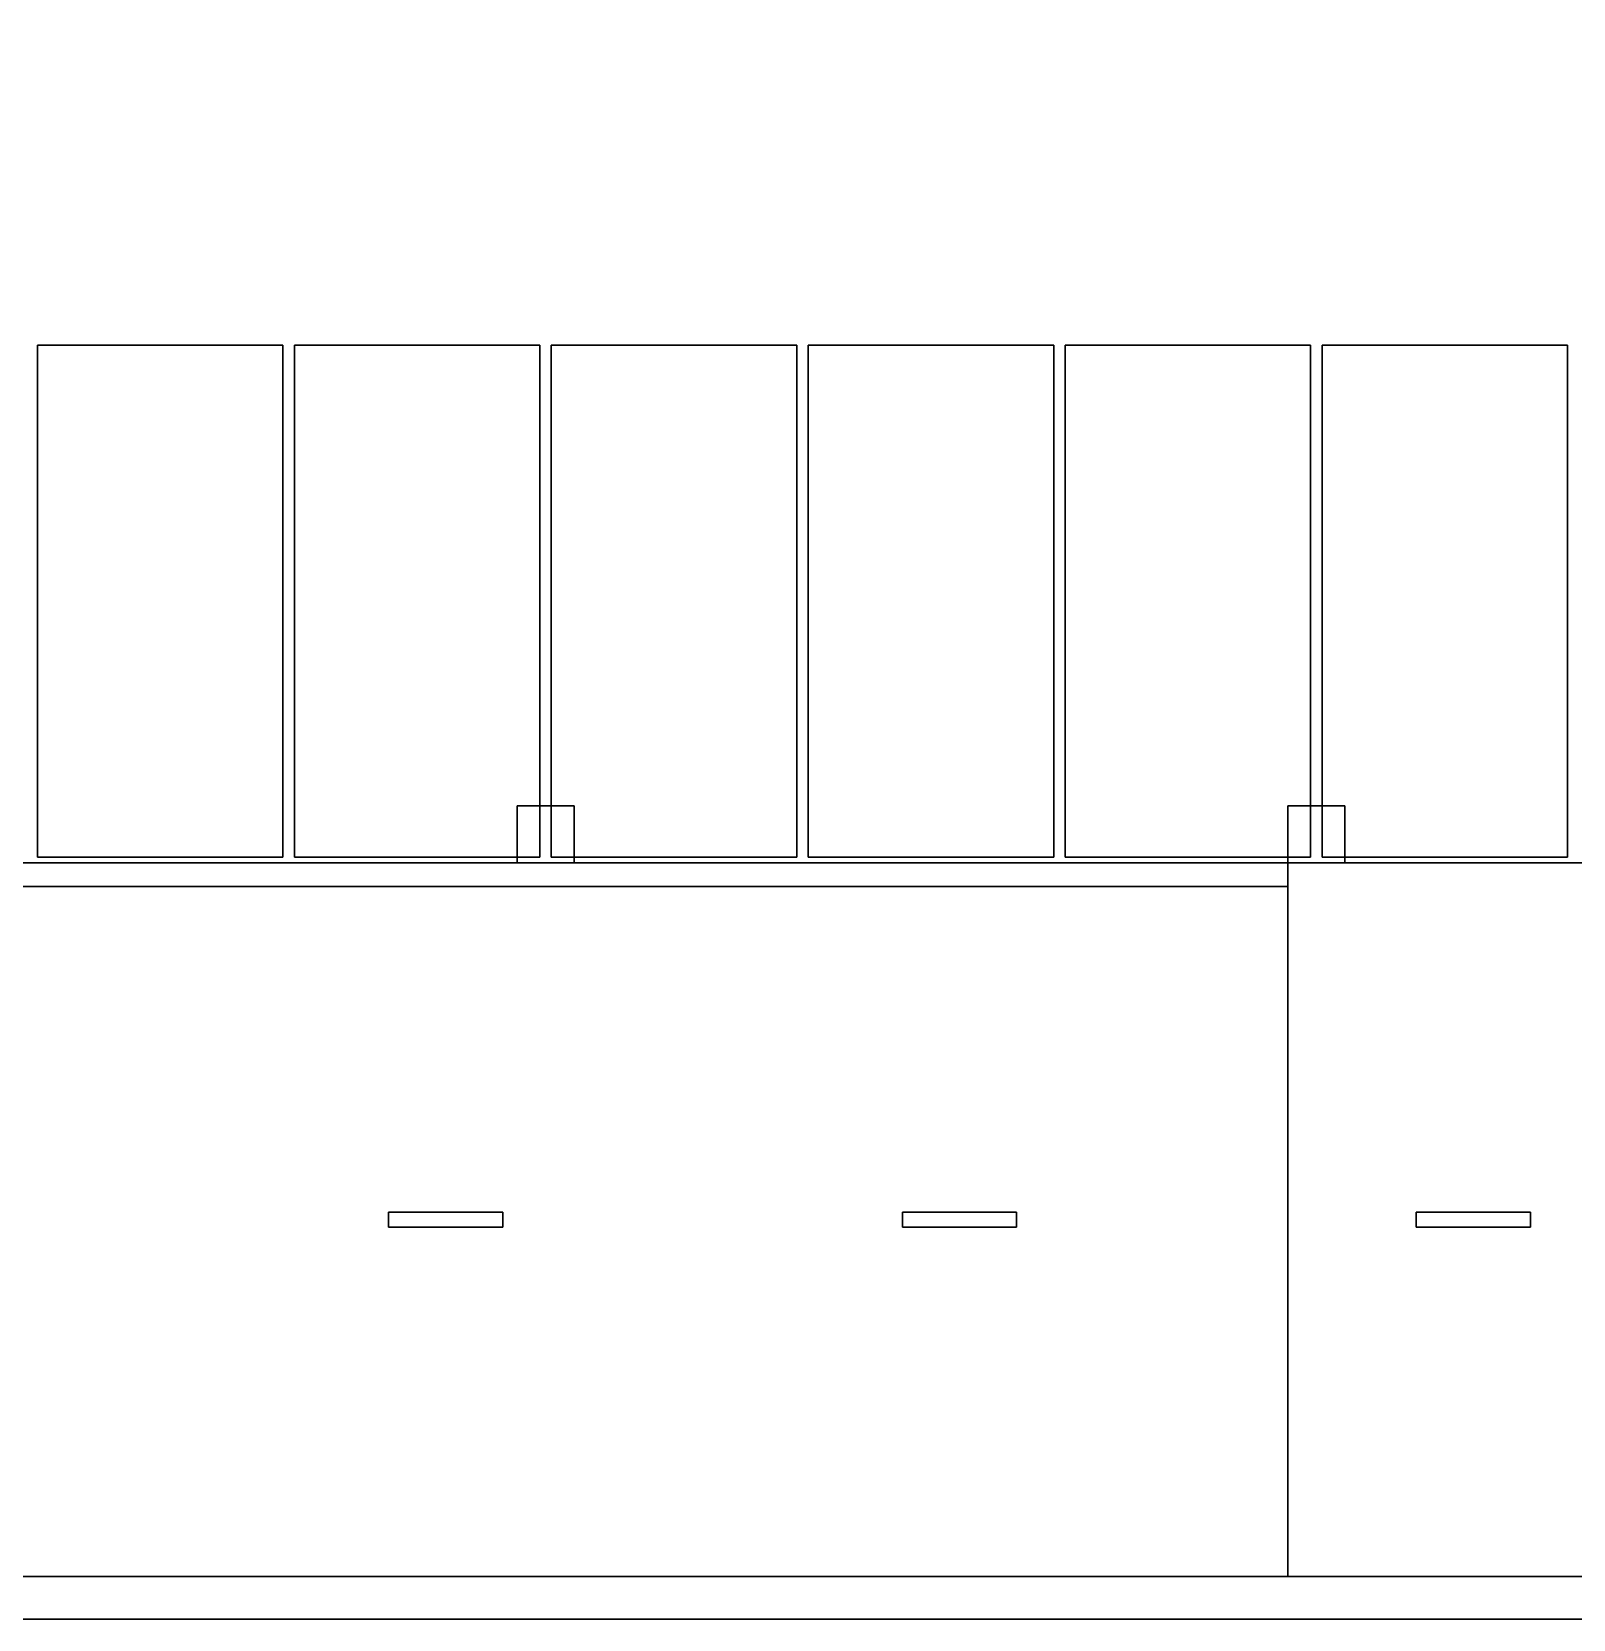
# Model space of a CAD drawing. Header units: metres. Extents: x 0 to 120, y -8 to 55.
# Drawn here: x 18.3 to 34.5, y -7.95 to 8.74 of the extents above; entities that cross this region are included whole.
import ezdxf

# ---------------------------------------------------------------- set-up
doc = ezdxf.new("R2010")
doc.units = ezdxf.units.M

msp = doc.modelspace()

# ---------------------------------------------------------------- linework, layer by layer
at = {"layer": 'COLUMN', "color": 7}
for points in [[(23.4, 0, -3.4), (23.4, 0.6, -3.4), (24, 0.6, -3.4), (24, 0, -3.4)], [(23.4, 0, -0.3), (24, 0, -0.3), (24, 0.6, -0.3), (23.4, 0.6, -0.3)], [(24, 0.6, -3.4), (23.4, 0.6, -3.4), (23.4, 0.6, -0.3), (24, 0.6, -0.3)], [(23.4, 0.6, -3.4), (23.4, 0, -3.4), (23.4, 0, -0.3), (23.4, 0.6, -0.3)], [(23.4, 0, -6.8), (23.4, 0.6, -6.8), (24, 0.6, -6.8), (24, 0, -6.8)], [(23.4, 0, -3.7), (24, 0, -3.7), (24, 0.6, -3.7), (23.4, 0.6, -3.7)], [(24, 0.6, -6.8), (23.4, 0.6, -6.8), (23.4, 0.6, -3.7), (24, 0.6, -3.7)], [(23.4, 0.6, -6.8), (23.4, 0, -6.8), (23.4, 0, -3.7), (23.4, 0.6, -3.7)], [(23.4, 0, -10.2), (23.4, 0.6, -10.2), (24, 0.6, -10.2), (24, 0, -10.2)], [(23.4, 0, -7.1), (24, 0, -7.1), (24, 0.6, -7.1), (23.4, 0.6, -7.1)], [(24, 0.6, -10.2), (23.4, 0.6, -10.2), (23.4, 0.6, -7.1), (24, 0.6, -7.1)], [(23.4, 0.6, -10.2), (23.4, 0, -10.2), (23.4, 0, -7.1), (23.4, 0.6, -7.1)], [(24, 0, -3.4), (24, 0.6, -3.4), (24, 0.6, -0.3), (24, 0, -0.3)], [(24, 0, -6.8), (24, 0.6, -6.8), (24, 0.6, -3.7), (24, 0, -3.7)], [(24, 0, -10.2), (24, 0.6, -10.2), (24, 0.6, -7.1), (24, 0, -7.1)], [(31.5, 0, -3.4), (31.5, 0.6, -3.4), (32.1, 0.6, -3.4), (32.1, 0, -3.4)], [(31.5, 0, -0.3), (32.1, 0, -0.3), (32.1, 0.6, -0.3), (31.5, 0.6, -0.3)], [(32.1, 0.6, -3.4), (31.5, 0.6, -3.4), (31.5, 0.6, -0.3), (32.1, 0.6, -0.3)], [(31.5, 0.6, -3.4), (31.5, 0, -3.4), (31.5, 0, -0.3), (31.5, 0.6, -0.3)], [(31.5, 0, -6.8), (31.5, 0.6, -6.8), (32.1, 0.6, -6.8), (32.1, 0, -6.8)], [(31.5, 0, -3.7), (32.1, 0, -3.7), (32.1, 0.6, -3.7), (31.5, 0.6, -3.7)], [(32.1, 0.6, -6.8), (31.5, 0.6, -6.8), (31.5, 0.6, -3.7), (32.1, 0.6, -3.7)], [(31.5, 0.6, -6.8), (31.5, 0, -6.8), (31.5, 0, -3.7), (31.5, 0.6, -3.7)], [(31.5, 0, -10.2), (31.5, 0.6, -10.2), (32.1, 0.6, -10.2), (32.1, 0, -10.2)], [(31.5, 0, -7.1), (32.1, 0, -7.1), (32.1, 0.6, -7.1), (31.5, 0.6, -7.1)], [(32.1, 0.6, -10.2), (31.5, 0.6, -10.2), (31.5, 0.6, -7.1), (32.1, 0.6, -7.1)], [(31.5, 0.6, -10.2), (31.5, 0, -10.2), (31.5, 0, -7.1), (31.5, 0.6, -7.1)], [(32.1, 0, -3.4), (32.1, 0.6, -3.4), (32.1, 0.6, -0.3), (32.1, 0, -0.3)], [(32.1, 0, -6.8), (32.1, 0.6, -6.8), (32.1, 0.6, -3.7), (32.1, 0, -3.7)], [(32.1, 0, -10.2), (32.1, 0.6, -10.2), (32.1, 0.6, -7.1), (32.1, 0, -7.1)], [(23.4, 0, -3.4), (24, 0, -3.4), (24, 0, -0.3), (23.4, 0, -0.3)], [(23.4, 0, -6.8), (24, 0, -6.8), (24, 0, -3.7), (23.4, 0, -3.7)], [(23.4, 0, -10.2), (24, 0, -10.2), (24, 0, -7.1), (23.4, 0, -7.1)], [(31.5, 0, -3.4), (32.1, 0, -3.4), (32.1, 0, -0.3), (31.5, 0, -0.3)], [(31.5, 0, -6.8), (32.1, 0, -6.8), (32.1, 0, -3.7), (31.5, 0, -3.7)], [(31.5, 0, -10.2), (32.1, 0, -10.2), (32.1, 0, -7.1), (31.5, 0, -7.1)]]:
    msp.add_3dface(points, dxfattribs=at)
at = {"layer": 'GUARD', "color": 9}
for points in [[(7.5, -0.25), (7.5, 0), (31.5, 0), (31.5, -0.25)], [(7.5, -0.25, 1.1), (31.5, -0.25, 1.1), (31.5, 0, 1.1), (7.5, 0, 1.1)], [(31.5, 0), (7.5, 0), (7.5, 0, 1.1), (31.5, 0, 1.1)], [(7.5, -0.25, -6.8), (7.5, 0, -6.8), (31.5, 0, -6.8), (31.5, -0.25, -6.8)], [(7.5, -0.25, -5.7), (31.5, -0.25, -5.7), (31.5, 0, -5.7), (7.5, 0, -5.7)], [(31.5, 0, -6.8), (7.5, 0, -6.8), (7.5, 0, -5.7), (31.5, 0, -5.7)], [(31.5, -0.25), (31.5, 0), (31.5, 0, 1.1), (31.5, -0.25, 1.1)], [(31.5, -0.25, -6.8), (31.5, 0, -6.8), (31.5, 0, -5.7), (31.5, -0.25, -5.7)], [(7.5, -0.25), (31.5, -0.25), (31.5, -0.25, 1.1), (7.5, -0.25, 1.1)], [(7.5, -0.25, -6.8), (31.5, -0.25, -6.8), (31.5, -0.25, -5.7), (7.5, -0.25, -5.7)]]:
    msp.add_3dface(points, dxfattribs=at)
at = {"layer": 'LIGHT', "color": 2}
for points in [[(22.05, -3.83, -0.4), (22.05, -3.67, -0.4), (23.25, -3.67, -0.4), (23.25, -3.83, -0.4)], [(22.05, -3.83, -0.3), (23.25, -3.83, -0.3), (23.25, -3.67, -0.3), (22.05, -3.67, -0.3)], [(23.25, -3.67, -0.4), (22.05, -3.67, -0.4), (22.05, -3.67, -0.3), (23.25, -3.67, -0.3)], [(22.05, -3.67, -0.4), (22.05, -3.83, -0.4), (22.05, -3.83, -0.3), (22.05, -3.67, -0.3)], [(22.05, -3.83, -3.8), (22.05, -3.67, -3.8), (23.25, -3.67, -3.8), (23.25, -3.83, -3.8)], [(22.05, -3.83, -3.7), (23.25, -3.83, -3.7), (23.25, -3.67, -3.7), (22.05, -3.67, -3.7)], [(23.25, -3.67, -3.8), (22.05, -3.67, -3.8), (22.05, -3.67, -3.7), (23.25, -3.67, -3.7)], [(22.05, -3.67, -3.8), (22.05, -3.83, -3.8), (22.05, -3.83, -3.7), (22.05, -3.67, -3.7)], [(22.05, -3.83, -7.2), (22.05, -3.67, -7.2), (23.25, -3.67, -7.2), (23.25, -3.83, -7.2)], [(22.05, -3.83, -7.1), (23.25, -3.83, -7.1), (23.25, -3.67, -7.1), (22.05, -3.67, -7.1)], [(23.25, -3.67, -7.2), (22.05, -3.67, -7.2), (22.05, -3.67, -7.1), (23.25, -3.67, -7.1)], [(22.05, -3.67, -7.2), (22.05, -3.83, -7.2), (22.05, -3.83, -7.1), (22.05, -3.67, -7.1)], [(23.25, -3.83, -0.4), (23.25, -3.67, -0.4), (23.25, -3.67, -0.3), (23.25, -3.83, -0.3)], [(23.25, -3.83, -3.8), (23.25, -3.67, -3.8), (23.25, -3.67, -3.7), (23.25, -3.83, -3.7)], [(23.25, -3.83, -7.2), (23.25, -3.67, -7.2), (23.25, -3.67, -7.1), (23.25, -3.83, -7.1)], [(27.45, -3.83, -0.4), (27.45, -3.67, -0.4), (28.65, -3.67, -0.4), (28.65, -3.83, -0.4)], [(27.45, -3.83, -0.3), (28.65, -3.83, -0.3), (28.65, -3.67, -0.3), (27.45, -3.67, -0.3)], [(28.65, -3.67, -0.4), (27.45, -3.67, -0.4), (27.45, -3.67, -0.3), (28.65, -3.67, -0.3)], [(27.45, -3.67, -0.4), (27.45, -3.83, -0.4), (27.45, -3.83, -0.3), (27.45, -3.67, -0.3)], [(27.45, -3.83, -3.8), (27.45, -3.67, -3.8), (28.65, -3.67, -3.8), (28.65, -3.83, -3.8)], [(27.45, -3.83, -3.7), (28.65, -3.83, -3.7), (28.65, -3.67, -3.7), (27.45, -3.67, -3.7)], [(28.65, -3.67, -3.8), (27.45, -3.67, -3.8), (27.45, -3.67, -3.7), (28.65, -3.67, -3.7)], [(27.45, -3.67, -3.8), (27.45, -3.83, -3.8), (27.45, -3.83, -3.7), (27.45, -3.67, -3.7)], [(27.45, -3.83, -7.2), (27.45, -3.67, -7.2), (28.65, -3.67, -7.2), (28.65, -3.83, -7.2)], [(27.45, -3.83, -7.1), (28.65, -3.83, -7.1), (28.65, -3.67, -7.1), (27.45, -3.67, -7.1)], [(28.65, -3.67, -7.2), (27.45, -3.67, -7.2), (27.45, -3.67, -7.1), (28.65, -3.67, -7.1)], [(27.45, -3.67, -7.2), (27.45, -3.83, -7.2), (27.45, -3.83, -7.1), (27.45, -3.67, -7.1)], [(28.65, -3.83, -0.4), (28.65, -3.67, -0.4), (28.65, -3.67, -0.3), (28.65, -3.83, -0.3)], [(28.65, -3.83, -3.8), (28.65, -3.67, -3.8), (28.65, -3.67, -3.7), (28.65, -3.83, -3.7)], [(28.65, -3.83, -7.2), (28.65, -3.67, -7.2), (28.65, -3.67, -7.1), (28.65, -3.83, -7.1)], [(32.85, -3.83, -0.4), (32.85, -3.67, -0.4), (34.05, -3.67, -0.4), (34.05, -3.83, -0.4)], [(32.85, -3.83, -0.3), (34.05, -3.83, -0.3), (34.05, -3.67, -0.3), (32.85, -3.67, -0.3)], [(34.05, -3.67, -0.4), (32.85, -3.67, -0.4), (32.85, -3.67, -0.3), (34.05, -3.67, -0.3)], [(32.85, -3.67, -0.4), (32.85, -3.83, -0.4), (32.85, -3.83, -0.3), (32.85, -3.67, -0.3)], [(32.85, -3.83, -3.8), (32.85, -3.67, -3.8), (34.05, -3.67, -3.8), (34.05, -3.83, -3.8)], [(32.85, -3.83, -3.7), (34.05, -3.83, -3.7), (34.05, -3.67, -3.7), (32.85, -3.67, -3.7)], [(34.05, -3.67, -3.8), (32.85, -3.67, -3.8), (32.85, -3.67, -3.7), (34.05, -3.67, -3.7)], [(32.85, -3.67, -3.8), (32.85, -3.83, -3.8), (32.85, -3.83, -3.7), (32.85, -3.67, -3.7)], [(32.85, -3.83, -7.2), (32.85, -3.67, -7.2), (34.05, -3.67, -7.2), (34.05, -3.83, -7.2)], [(32.85, -3.83, -7.1), (34.05, -3.83, -7.1), (34.05, -3.67, -7.1), (32.85, -3.67, -7.1)], [(34.05, -3.67, -7.2), (32.85, -3.67, -7.2), (32.85, -3.67, -7.1), (34.05, -3.67, -7.1)], [(32.85, -3.67, -7.2), (32.85, -3.83, -7.2), (32.85, -3.83, -7.1), (32.85, -3.67, -7.1)], [(34.05, -3.83, -0.4), (34.05, -3.67, -0.4), (34.05, -3.67, -0.3), (34.05, -3.83, -0.3)], [(34.05, -3.83, -3.8), (34.05, -3.67, -3.8), (34.05, -3.67, -3.7), (34.05, -3.83, -3.7)], [(34.05, -3.83, -7.2), (34.05, -3.67, -7.2), (34.05, -3.67, -7.1), (34.05, -3.83, -7.1)], [(22.05, -3.83, -0.4), (23.25, -3.83, -0.4), (23.25, -3.83, -0.3), (22.05, -3.83, -0.3)], [(22.05, -3.83, -3.8), (23.25, -3.83, -3.8), (23.25, -3.83, -3.7), (22.05, -3.83, -3.7)], [(22.05, -3.83, -7.2), (23.25, -3.83, -7.2), (23.25, -3.83, -7.1), (22.05, -3.83, -7.1)], [(27.45, -3.83, -0.4), (28.65, -3.83, -0.4), (28.65, -3.83, -0.3), (27.45, -3.83, -0.3)], [(27.45, -3.83, -3.8), (28.65, -3.83, -3.8), (28.65, -3.83, -3.7), (27.45, -3.83, -3.7)], [(27.45, -3.83, -7.2), (28.65, -3.83, -7.2), (28.65, -3.83, -7.1), (27.45, -3.83, -7.1)], [(32.85, -3.83, -0.4), (34.05, -3.83, -0.4), (34.05, -3.83, -0.3), (32.85, -3.83, -0.3)], [(32.85, -3.83, -3.8), (34.05, -3.83, -3.8), (34.05, -3.83, -3.7), (32.85, -3.83, -3.7)], [(32.85, -3.83, -7.2), (34.05, -3.83, -7.2), (34.05, -3.83, -7.1), (32.85, -3.83, -7.1)]]:
    msp.add_3dface(points, dxfattribs=at)
at = {"layer": 'RAMP', "color": 30}
for points in [[(7.5, -7.5, -3.7), (7.5, 0, -3.7), (31.5, 0, -0.3), (31.5, -7.5, -0.3)], [(7.5, -7.5, -3.4), (31.5, -7.5), (31.5, 0), (7.5, 0, -3.4)], [(31.5, 0, -0.3), (7.5, 0, -3.7), (7.5, 0, -3.4), (31.5, 0)], [(7.5, -7.5, -10.5), (7.5, 0, -10.5), (31.5, 0, -7.1), (31.5, -7.5, -7.1)], [(7.5, -7.5, -10.2), (31.5, -7.5, -6.8), (31.5, 0, -6.8), (7.5, 0, -10.2)], [(31.5, 0, -7.1), (7.5, 0, -10.5), (7.5, 0, -10.2), (31.5, 0, -6.8)], [(31.5, -7.5, -0.3), (31.5, 0, -0.3), (31.5, 0), (31.5, -7.5)], [(31.5, -7.5, -7.1), (31.5, 0, -7.1), (31.5, 0, -6.8), (31.5, -7.5, -6.8)], [(7.5, -7.5, -3.7), (31.5, -7.5, -0.3), (31.5, -7.5), (7.5, -7.5, -3.4)], [(7.5, -7.5, -10.5), (31.5, -7.5, -7.1), (31.5, -7.5, -6.8), (7.5, -7.5, -10.2)]]:
    msp.add_3dface(points, dxfattribs=at)
at = {"layer": 'ROOF', "color": 3}
for points in [[(0, 0, -0.3), (0, 54.9, -0.3), (120, 54.9, -0.3), (120, 0, -0.3)], [(0, 0), (120, 0), (120, 54.9), (0, 54.9)], [(0, 0, -0.3), (120, 0, -0.3), (120, 0), (0, 0)], [(31.5, -7.5, -0.3), (31.5, 0, -0.3), (120, 0, -0.3), (120, -7.5, -0.3)], [(31.5, -7.5), (120, -7.5), (120, 0), (31.5, 0)], [(120, 0, -0.3), (31.5, 0, -0.3), (31.5, 0), (120, 0)], [(31.5, 0, -0.3), (31.5, -7.5, -0.3), (31.5, -7.5), (31.5, 0)], [(31.5, -7.5, -0.3), (120, -7.5, -0.3), (120, -7.5), (31.5, -7.5)]]:
    msp.add_3dface(points, dxfattribs=at)
at = {"layer": 'SLAB', "color": 8}
for points in [[(0, 0, -3.7), (0, 54.9, -3.7), (120, 54.9, -3.7), (120, 0, -3.7)], [(0, 0, -3.4), (120, 0, -3.4), (120, 54.9, -3.4), (0, 54.9, -3.4)], [(0, 0, -7.1), (0, 54.9, -7.1), (120, 54.9, -7.1), (120, 0, -7.1)], [(0, 0, -6.8), (120, 0, -6.8), (120, 54.9, -6.8), (0, 54.9, -6.8)], [(0, 0, -10.8), (0, 54.9, -10.8), (120, 54.9, -10.8), (120, 0, -10.8)], [(0, 0, -10.2), (120, 0, -10.2), (120, 54.9, -10.2), (0, 54.9, -10.2)], [(0, 0, -3.7), (120, 0, -3.7), (120, 0, -3.4), (0, 0, -3.4)], [(0, -7.5, -3.7), (0, 0, -3.7), (88.5, 0, -3.7), (88.5, -7.5, -3.7)], [(0, -7.5, -3.4), (88.5, -7.5, -3.4), (88.5, 0, -3.4), (0, 0, -3.4)], [(88.5, 0, -3.7), (0, 0, -3.7), (0, 0, -3.4), (88.5, 0, -3.4)], [(0, 0, -7.1), (120, 0, -7.1), (120, 0, -6.8), (0, 0, -6.8)], [(0, 0, -10.8), (120, 0, -10.8), (120, 0, -10.2), (0, 0, -10.2)], [(0, -7.5, -10.8), (0, 0, -10.8), (120, 0, -10.8), (120, -7.5, -10.8)], [(0, -7.5, -10.2), (120, -7.5, -10.2), (120, 0, -10.2), (0, 0, -10.2)], [(120, 0, -10.8), (0, 0, -10.8), (0, 0, -10.2), (120, 0, -10.2)], [(31.5, -7.5, -7.1), (31.5, 0, -7.1), (120, 0, -7.1), (120, -7.5, -7.1)], [(31.5, -7.5, -6.8), (120, -7.5, -6.8), (120, 0, -6.8), (31.5, 0, -6.8)], [(120, 0, -7.1), (31.5, 0, -7.1), (31.5, 0, -6.8), (120, 0, -6.8)], [(31.5, 0, -7.1), (31.5, -7.5, -7.1), (31.5, -7.5, -6.8), (31.5, 0, -6.8)], [(0, -7.5, -3.7), (88.5, -7.5, -3.7), (88.5, -7.5, -3.4), (0, -7.5, -3.4)], [(0, -7.5, -10.8), (120, -7.5, -10.8), (120, -7.5, -10.2), (0, -7.5, -10.2)], [(31.5, -7.5, -7.1), (120, -7.5, -7.1), (120, -7.5, -6.8), (31.5, -7.5, -6.8)]]:
    msp.add_3dface(points, dxfattribs=at)
at = {"layer": 'STALL_GENERAL', "color": 254}
for points in [[(18.36, 0.06, -6.795), (18.36, 5.44, -6.795), (20.94, 5.44, -6.795), (20.94, 0.06, -6.795)], [(18.36, 0.06, -6.785), (20.94, 0.06, -6.785), (20.94, 5.44, -6.785), (18.36, 5.44, -6.785)], [(20.94, 5.44, -6.795), (18.36, 5.44, -6.795), (18.36, 5.44, -6.785), (20.94, 5.44, -6.785)], [(18.36, 5.44, -6.795), (18.36, 0.06, -6.795), (18.36, 0.06, -6.785), (18.36, 5.44, -6.785)], [(18.36, 0.06, -10.195), (18.36, 5.44, -10.195), (20.94, 5.44, -10.195), (20.94, 0.06, -10.195)], [(18.36, 0.06, -10.185), (20.94, 0.06, -10.185), (20.94, 5.44, -10.185), (18.36, 5.44, -10.185)], [(20.94, 5.44, -10.195), (18.36, 5.44, -10.195), (18.36, 5.44, -10.185), (20.94, 5.44, -10.185)], [(18.36, 5.44, -10.195), (18.36, 0.06, -10.195), (18.36, 0.06, -10.185), (18.36, 5.44, -10.185)], [(20.94, 0.06, -6.795), (20.94, 5.44, -6.795), (20.94, 5.44, -6.785), (20.94, 0.06, -6.785)], [(20.94, 0.06, -10.195), (20.94, 5.44, -10.195), (20.94, 5.44, -10.185), (20.94, 0.06, -10.185)], [(21.06, 0.06, -6.795), (21.06, 5.44, -6.795), (23.64, 5.44, -6.795), (23.64, 0.06, -6.795)], [(21.06, 0.06, -6.785), (23.64, 0.06, -6.785), (23.64, 5.44, -6.785), (21.06, 5.44, -6.785)], [(23.64, 5.44, -6.795), (21.06, 5.44, -6.795), (21.06, 5.44, -6.785), (23.64, 5.44, -6.785)], [(21.06, 5.44, -6.795), (21.06, 0.06, -6.795), (21.06, 0.06, -6.785), (21.06, 5.44, -6.785)], [(21.06, 0.06, -10.195), (21.06, 5.44, -10.195), (23.64, 5.44, -10.195), (23.64, 0.06, -10.195)], [(21.06, 0.06, -10.185), (23.64, 0.06, -10.185), (23.64, 5.44, -10.185), (21.06, 5.44, -10.185)], [(23.64, 5.44, -10.195), (21.06, 5.44, -10.195), (21.06, 5.44, -10.185), (23.64, 5.44, -10.185)], [(21.06, 5.44, -10.195), (21.06, 0.06, -10.195), (21.06, 0.06, -10.185), (21.06, 5.44, -10.185)], [(23.64, 0.06, -6.795), (23.64, 5.44, -6.795), (23.64, 5.44, -6.785), (23.64, 0.06, -6.785)], [(23.64, 0.06, -10.195), (23.64, 5.44, -10.195), (23.64, 5.44, -10.185), (23.64, 0.06, -10.185)], [(23.76, 0.06, -6.795), (23.76, 5.44, -6.795), (26.34, 5.44, -6.795), (26.34, 0.06, -6.795)], [(23.76, 0.06, -6.785), (26.34, 0.06, -6.785), (26.34, 5.44, -6.785), (23.76, 5.44, -6.785)], [(26.34, 5.44, -6.795), (23.76, 5.44, -6.795), (23.76, 5.44, -6.785), (26.34, 5.44, -6.785)], [(23.76, 5.44, -6.795), (23.76, 0.06, -6.795), (23.76, 0.06, -6.785), (23.76, 5.44, -6.785)], [(23.76, 0.06, -10.195), (23.76, 5.44, -10.195), (26.34, 5.44, -10.195), (26.34, 0.06, -10.195)], [(23.76, 0.06, -10.185), (26.34, 0.06, -10.185), (26.34, 5.44, -10.185), (23.76, 5.44, -10.185)], [(26.34, 5.44, -10.195), (23.76, 5.44, -10.195), (23.76, 5.44, -10.185), (26.34, 5.44, -10.185)], [(23.76, 5.44, -10.195), (23.76, 0.06, -10.195), (23.76, 0.06, -10.185), (23.76, 5.44, -10.185)], [(26.34, 0.06, -6.795), (26.34, 5.44, -6.795), (26.34, 5.44, -6.785), (26.34, 0.06, -6.785)], [(26.34, 0.06, -10.195), (26.34, 5.44, -10.195), (26.34, 5.44, -10.185), (26.34, 0.06, -10.185)], [(26.46, 0.06, -6.795), (26.46, 5.44, -6.795), (29.04, 5.44, -6.795), (29.04, 0.06, -6.795)], [(26.46, 0.06, -6.785), (29.04, 0.06, -6.785), (29.04, 5.44, -6.785), (26.46, 5.44, -6.785)], [(29.04, 5.44, -6.795), (26.46, 5.44, -6.795), (26.46, 5.44, -6.785), (29.04, 5.44, -6.785)], [(26.46, 5.44, -6.795), (26.46, 0.06, -6.795), (26.46, 0.06, -6.785), (26.46, 5.44, -6.785)], [(26.46, 0.06, -10.195), (26.46, 5.44, -10.195), (29.04, 5.44, -10.195), (29.04, 0.06, -10.195)], [(26.46, 0.06, -10.185), (29.04, 0.06, -10.185), (29.04, 5.44, -10.185), (26.46, 5.44, -10.185)], [(29.04, 5.44, -10.195), (26.46, 5.44, -10.195), (26.46, 5.44, -10.185), (29.04, 5.44, -10.185)], [(26.46, 5.44, -10.195), (26.46, 0.06, -10.195), (26.46, 0.06, -10.185), (26.46, 5.44, -10.185)], [(29.04, 0.06, -6.795), (29.04, 5.44, -6.795), (29.04, 5.44, -6.785), (29.04, 0.06, -6.785)], [(29.04, 0.06, -10.195), (29.04, 5.44, -10.195), (29.04, 5.44, -10.185), (29.04, 0.06, -10.185)], [(29.16, 0.06, -6.795), (29.16, 5.44, -6.795), (31.74, 5.44, -6.795), (31.74, 0.06, -6.795)], [(29.16, 0.06, -6.785), (31.74, 0.06, -6.785), (31.74, 5.44, -6.785), (29.16, 5.44, -6.785)], [(31.74, 5.44, -6.795), (29.16, 5.44, -6.795), (29.16, 5.44, -6.785), (31.74, 5.44, -6.785)], [(29.16, 5.44, -6.795), (29.16, 0.06, -6.795), (29.16, 0.06, -6.785), (29.16, 5.44, -6.785)], [(29.16, 0.06, -10.195), (29.16, 5.44, -10.195), (31.74, 5.44, -10.195), (31.74, 0.06, -10.195)], [(29.16, 0.06, -10.185), (31.74, 0.06, -10.185), (31.74, 5.44, -10.185), (29.16, 5.44, -10.185)], [(31.74, 5.44, -10.195), (29.16, 5.44, -10.195), (29.16, 5.44, -10.185), (31.74, 5.44, -10.185)], [(29.16, 5.44, -10.195), (29.16, 0.06, -10.195), (29.16, 0.06, -10.185), (29.16, 5.44, -10.185)], [(31.74, 0.06, -6.795), (31.74, 5.44, -6.795), (31.74, 5.44, -6.785), (31.74, 0.06, -6.785)], [(31.74, 0.06, -10.195), (31.74, 5.44, -10.195), (31.74, 5.44, -10.185), (31.74, 0.06, -10.185)], [(31.86, 0.06, -6.795), (31.86, 5.44, -6.795), (34.44, 5.44, -6.795), (34.44, 0.06, -6.795)], [(31.86, 0.06, -6.785), (34.44, 0.06, -6.785), (34.44, 5.44, -6.785), (31.86, 5.44, -6.785)], [(34.44, 5.44, -6.795), (31.86, 5.44, -6.795), (31.86, 5.44, -6.785), (34.44, 5.44, -6.785)], [(31.86, 5.44, -6.795), (31.86, 0.06, -6.795), (31.86, 0.06, -6.785), (31.86, 5.44, -6.785)], [(31.86, 0.06, -10.195), (31.86, 5.44, -10.195), (34.44, 5.44, -10.195), (34.44, 0.06, -10.195)], [(31.86, 0.06, -10.185), (34.44, 0.06, -10.185), (34.44, 5.44, -10.185), (31.86, 5.44, -10.185)], [(34.44, 5.44, -10.195), (31.86, 5.44, -10.195), (31.86, 5.44, -10.185), (34.44, 5.44, -10.185)], [(31.86, 5.44, -10.195), (31.86, 0.06, -10.195), (31.86, 0.06, -10.185), (31.86, 5.44, -10.185)], [(34.44, 0.06, -6.795), (34.44, 5.44, -6.795), (34.44, 5.44, -6.785), (34.44, 0.06, -6.785)], [(34.44, 0.06, -10.195), (34.44, 5.44, -10.195), (34.44, 5.44, -10.185), (34.44, 0.06, -10.185)], [(18.36, 0.06, -6.795), (20.94, 0.06, -6.795), (20.94, 0.06, -6.785), (18.36, 0.06, -6.785)], [(18.36, 0.06, -10.195), (20.94, 0.06, -10.195), (20.94, 0.06, -10.185), (18.36, 0.06, -10.185)], [(21.06, 0.06, -6.795), (23.64, 0.06, -6.795), (23.64, 0.06, -6.785), (21.06, 0.06, -6.785)], [(21.06, 0.06, -10.195), (23.64, 0.06, -10.195), (23.64, 0.06, -10.185), (21.06, 0.06, -10.185)], [(23.76, 0.06, -6.795), (26.34, 0.06, -6.795), (26.34, 0.06, -6.785), (23.76, 0.06, -6.785)], [(23.76, 0.06, -10.195), (26.34, 0.06, -10.195), (26.34, 0.06, -10.185), (23.76, 0.06, -10.185)], [(26.46, 0.06, -6.795), (29.04, 0.06, -6.795), (29.04, 0.06, -6.785), (26.46, 0.06, -6.785)], [(26.46, 0.06, -10.195), (29.04, 0.06, -10.195), (29.04, 0.06, -10.185), (26.46, 0.06, -10.185)], [(29.16, 0.06, -6.795), (31.74, 0.06, -6.795), (31.74, 0.06, -6.785), (29.16, 0.06, -6.785)], [(29.16, 0.06, -10.195), (31.74, 0.06, -10.195), (31.74, 0.06, -10.185), (29.16, 0.06, -10.185)], [(31.86, 0.06, -6.795), (34.44, 0.06, -6.795), (34.44, 0.06, -6.785), (31.86, 0.06, -6.785)], [(31.86, 0.06, -10.195), (34.44, 0.06, -10.195), (34.44, 0.06, -10.185), (31.86, 0.06, -10.185)]]:
    msp.add_3dface(points, dxfattribs=at)
at = {"layer": 'STALL_VISITOR', "color": 210}
for points in [[(18.36, 0.06, -3.395), (18.36, 5.44, -3.395), (20.94, 5.44, -3.395), (20.94, 0.06, -3.395)], [(18.36, 0.06, -3.385), (20.94, 0.06, -3.385), (20.94, 5.44, -3.385), (18.36, 5.44, -3.385)], [(20.94, 5.44, -3.395), (18.36, 5.44, -3.395), (18.36, 5.44, -3.385), (20.94, 5.44, -3.385)], [(18.36, 5.44, -3.395), (18.36, 0.06, -3.395), (18.36, 0.06, -3.385), (18.36, 5.44, -3.385)], [(20.94, 0.06, -3.395), (20.94, 5.44, -3.395), (20.94, 5.44, -3.385), (20.94, 0.06, -3.385)], [(21.06, 0.06, -3.395), (21.06, 5.44, -3.395), (23.64, 5.44, -3.395), (23.64, 0.06, -3.395)], [(21.06, 0.06, -3.385), (23.64, 0.06, -3.385), (23.64, 5.44, -3.385), (21.06, 5.44, -3.385)], [(23.64, 5.44, -3.395), (21.06, 5.44, -3.395), (21.06, 5.44, -3.385), (23.64, 5.44, -3.385)], [(21.06, 5.44, -3.395), (21.06, 0.06, -3.395), (21.06, 0.06, -3.385), (21.06, 5.44, -3.385)], [(23.64, 0.06, -3.395), (23.64, 5.44, -3.395), (23.64, 5.44, -3.385), (23.64, 0.06, -3.385)], [(23.76, 0.06, -3.395), (23.76, 5.44, -3.395), (26.34, 5.44, -3.395), (26.34, 0.06, -3.395)], [(23.76, 0.06, -3.385), (26.34, 0.06, -3.385), (26.34, 5.44, -3.385), (23.76, 5.44, -3.385)], [(26.34, 5.44, -3.395), (23.76, 5.44, -3.395), (23.76, 5.44, -3.385), (26.34, 5.44, -3.385)], [(23.76, 5.44, -3.395), (23.76, 0.06, -3.395), (23.76, 0.06, -3.385), (23.76, 5.44, -3.385)], [(26.34, 0.06, -3.395), (26.34, 5.44, -3.395), (26.34, 5.44, -3.385), (26.34, 0.06, -3.385)], [(26.46, 0.06, -3.395), (26.46, 5.44, -3.395), (29.04, 5.44, -3.395), (29.04, 0.06, -3.395)], [(26.46, 0.06, -3.385), (29.04, 0.06, -3.385), (29.04, 5.44, -3.385), (26.46, 5.44, -3.385)], [(29.04, 5.44, -3.395), (26.46, 5.44, -3.395), (26.46, 5.44, -3.385), (29.04, 5.44, -3.385)], [(26.46, 5.44, -3.395), (26.46, 0.06, -3.395), (26.46, 0.06, -3.385), (26.46, 5.44, -3.385)], [(29.04, 0.06, -3.395), (29.04, 5.44, -3.395), (29.04, 5.44, -3.385), (29.04, 0.06, -3.385)], [(29.16, 0.06, -3.395), (29.16, 5.44, -3.395), (31.74, 5.44, -3.395), (31.74, 0.06, -3.395)], [(29.16, 0.06, -3.385), (31.74, 0.06, -3.385), (31.74, 5.44, -3.385), (29.16, 5.44, -3.385)], [(31.74, 5.44, -3.395), (29.16, 5.44, -3.395), (29.16, 5.44, -3.385), (31.74, 5.44, -3.385)], [(29.16, 5.44, -3.395), (29.16, 0.06, -3.395), (29.16, 0.06, -3.385), (29.16, 5.44, -3.385)], [(31.74, 0.06, -3.395), (31.74, 5.44, -3.395), (31.74, 5.44, -3.385), (31.74, 0.06, -3.385)], [(31.86, 0.06, -3.395), (31.86, 5.44, -3.395), (34.44, 5.44, -3.395), (34.44, 0.06, -3.395)], [(31.86, 0.06, -3.385), (34.44, 0.06, -3.385), (34.44, 5.44, -3.385), (31.86, 5.44, -3.385)], [(34.44, 5.44, -3.395), (31.86, 5.44, -3.395), (31.86, 5.44, -3.385), (34.44, 5.44, -3.385)], [(31.86, 5.44, -3.395), (31.86, 0.06, -3.395), (31.86, 0.06, -3.385), (31.86, 5.44, -3.385)], [(34.44, 0.06, -3.395), (34.44, 5.44, -3.395), (34.44, 5.44, -3.385), (34.44, 0.06, -3.385)], [(18.36, 0.06, -3.395), (20.94, 0.06, -3.395), (20.94, 0.06, -3.385), (18.36, 0.06, -3.385)], [(21.06, 0.06, -3.395), (23.64, 0.06, -3.395), (23.64, 0.06, -3.385), (21.06, 0.06, -3.385)], [(23.76, 0.06, -3.395), (26.34, 0.06, -3.395), (26.34, 0.06, -3.385), (23.76, 0.06, -3.385)], [(26.46, 0.06, -3.395), (29.04, 0.06, -3.395), (29.04, 0.06, -3.385), (26.46, 0.06, -3.385)], [(29.16, 0.06, -3.395), (31.74, 0.06, -3.395), (31.74, 0.06, -3.385), (29.16, 0.06, -3.385)], [(31.86, 0.06, -3.395), (34.44, 0.06, -3.395), (34.44, 0.06, -3.385), (31.86, 0.06, -3.385)]]:
    msp.add_3dface(points, dxfattribs=at)
at = {"layer": 'WALL', "color": 9}
for points in [[(-0.45, -7.95, -10.8), (-0.45, -7.5, -10.8), (120.45, -7.5, -10.8), (120.45, -7.95, -10.8)], [(-0.45, -7.95), (120.45, -7.95), (120.45, -7.5), (-0.45, -7.5)], [(120.45, -7.5, -10.8), (-0.45, -7.5, -10.8), (-0.45, -7.5), (120.45, -7.5)], [(-0.45, -7.95, -10.8), (120.45, -7.95, -10.8), (120.45, -7.95), (-0.45, -7.95)]]:
    msp.add_3dface(points, dxfattribs=at)

doc.saveas('drawing.dxf')
